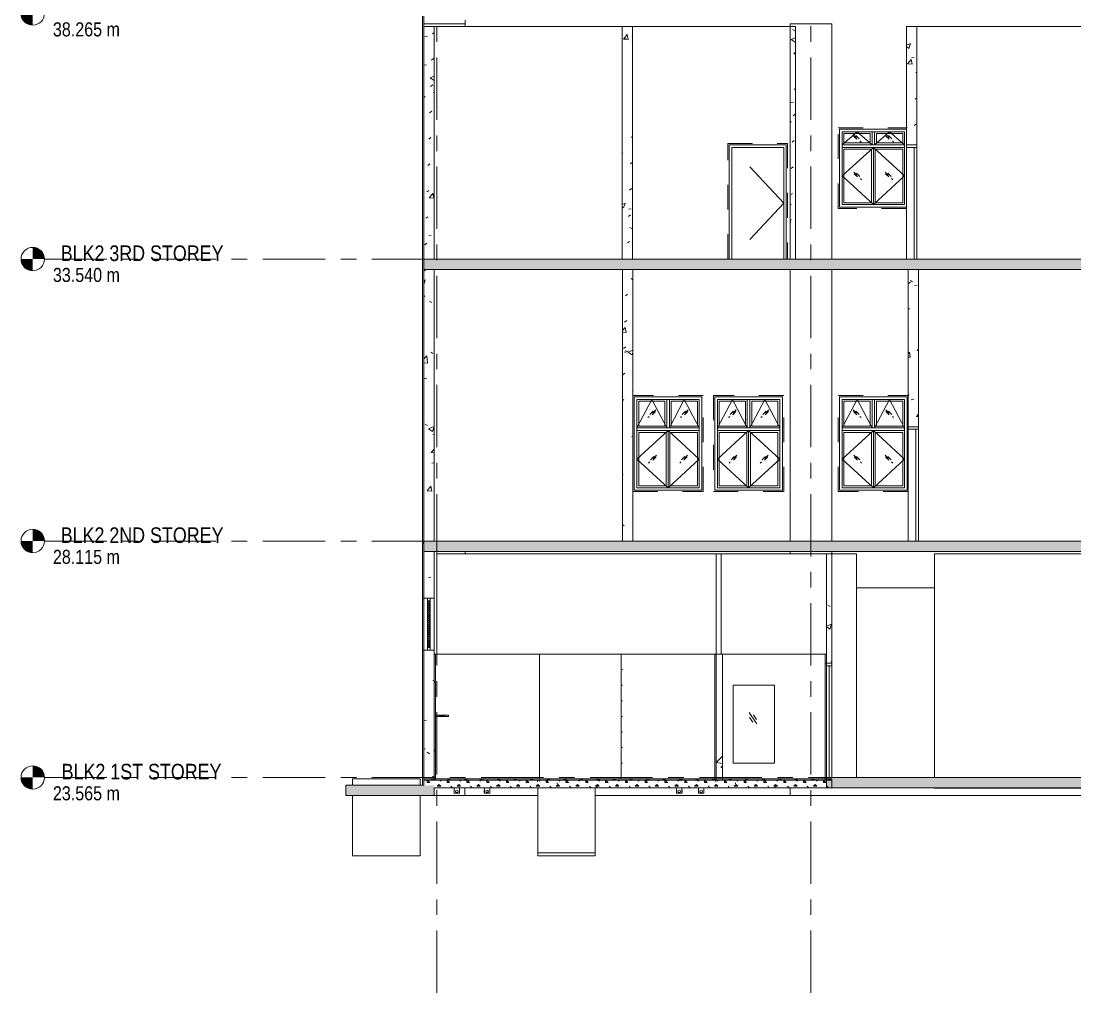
# Model space of a CAD drawing. Header units: millimetres. Extents: x -18215 to 134275, y 17919 to 48497.
# Drawn here: x 36799 to 57074, y 17919 to 36620 of the extents above; entities that cross this region are included whole.
import ezdxf

# ---------------------------------------------------------------- set-up
doc = ezdxf.new("R2010")
doc.units = ezdxf.units.MM
for name, pattern in [('Centre', [4762.5, 952.5, -714.375, 2381.25, -714.375]), ('Dash', [952.5, 476.25, -476.25]), ('Glass Symbol', [360, 90, -90, 90, -90]), ('IDA - Grid Line', [2100, 1200, -300, 300, -300])]:
    doc.linetypes.add(name, pattern=pattern)
for name, color, linetype, lineweight in [('0-1', 7, 'Continuous', 5), ('A-_FLORLEVL_E', 7, 'Continuous', 9), ('A-_GENM----_H', 7, 'Dash', 9)]:
    doc.layers.add(name, color=color, linetype=linetype, lineweight=lineweight)
for name, color, linetype, lineweight, true_color in [('A-_DOOR----_E-1', 6, 'Continuous', 9, 0xff00ff), ('A-_DOOR----_E-2', 6, 'Centre', 9, 0xff00ff), ('A-_DOOR----_E-3', 6, 'Continuous', 18, 0xff00ff), ('A-_DOOR----_H-1', 6, 'Dash', 18, 0xff00ff), ('A-_FLOR----_E-1', 6, 'Continuous', 9, 0xff00ff), ('A-_FLORLEVL_E-1', 9, 'IDA - Grid Line', 9, 0x808080), ('A-_FLORPATT_E-1', 6, 'Continuous', 9, 0xff00ff), ('A-_GENM----_M-1', 6, 'Continuous', 9, 0xff00ff), ('A-_WALL----_E-1', 6, 'Continuous', 9, 0xff00ff), ('A-_WALL----_H-1', 6, 'Continuous', 9, 0xff00ff), ('A-_WALL----_H-2', 5, 'Continuous', 9, 0x0000ff), ('A-_WALLPRTN_E-1', 6, 'Continuous', 9, 0xff00ff), ('A-_WIND----_E-1', 6, 'Continuous', 9, 0xff00ff), ('A-_WIND----_E-2', 6, 'Continuous', 18, 0xff00ff), ('A-_WIND----_E-3', 6, 'Dash', 9, 0xff00ff), ('A-_WIND----_E-4', 6, 'Centre', 9, 0xff00ff), ('A-_WIND----_E-5', 6, 'Glass Symbol', 9, 0xff00ff), ('M-_SANIFIXR_E-1', 6, 'Continuous', 9, 0xff00ff), ('M-_SANIFIXR_E-2', 1, 'Continuous', 9, 0xff0000), ('M-_SANIFIXR_E-4', 7, 'Continuous', 9, 0x804000), ('S-_ANOTGRID_E-1', 9, 'IDA - Grid Line', 9, 0x808080), ('S-_COLN----_E-1', 6, 'Continuous', 9, 0xff00ff), ('X_PART----_E-1', 6, 'Continuous', 9, 0xff00ff)]:
    doc.layers.add(name, color=color, linetype=linetype, lineweight=lineweight, true_color=true_color)
doc.styles.add('Arial Narrow', font='ARIALN.TTF', dxfattribs={"height": 300})
doc.styles.add('Arial Narrow_1', font='ARIALN.TTF', dxfattribs={"height": 270})
pattern_1 = [(0, (85762.1, 31875.04), (381, 381), [47.625, -333.375]), (90, (85762.1, 31875.04), (-381, 381), [47.625, -333.375]), (135, (85809.73, 31875.04), (-381.0004, 3e-14), [67.352, -471.463]), (0, (85809.73, 32089.35), (381, 381), [47.625, -333.375]), (45, (85833.54, 32065.54), (0, 381.0004), [33.676, -505.139]), (135, (85833.54, 32065.54), (-381.0004, 3e-14), [33.676, -505.139]), (0, (85952.6, 32184.6), (381, 381), [67.352, -313.648]), (45, (85952.6, 32184.6), (0, 381.0004), [47.625, -491.19]), (135, (86019.96, 32184.6), (-381.0004, 3e-14), [47.625, -491.19]), (90, (86024.04, 31970.3), (-381, 381), [47.625, -333.375]), (45, (86024.04, 31970.29), (0, 381.0004), [33.676, -505.139]), (135, (86047.86, 31994.1), (-381.0004, 3e-14), [33.676, -505.139]), (0, (85809.73, 31970.3), (381, 381), [23.812, -319.087]), (0, (86095.48, 32065.54), (381, 381), [23.812, -319.087]), (90, (85976.4, 32113.16), (-381, 381), [23.812, -319.087]), (135, (86024.04, 31898.85), (-381.0004, 3e-14), [33.676, -505.139]), (135, (85857.36, 32160.79), (-381.0004, 3e-14), [33.676, -505.139]), (45, (85940.7, 32000.05), (0, 381.0004), [33.676, -505.139]), (90, (85893.07, 31922.66), (-381, 381), [5.953, -375.047]), (90, (85910.93, 32083.4), (-381, 381), [5.953, -375.047]), (90, (86089.53, 32148.88), (-381, 381), [5.953, -375.047]), (90, (86095.48, 31946.47), (-381, 381), [5.953, -375.047])]
pattern_2 = [(50, (85762.1, 31875), (1093.104, -95.634), [114.3, -1257.3]), (355, (85762.1, 31875), (-211.457, 1146.34), [91.44, -1005.84]), (100.451, (85853.2, 31867.1), (881.656, 1050.7), [97.14, -1068.54]), (46.184, (85762.1, 32179.8), (1626.475, -252.257), [171.45, -1885.95]), (96.636, (85897.6, 32158.8), (1424.416, 1484.565), [145.71, -1602.81]), (351.184, (85762.1, 32179.8), (1424.43, 1484.55), [137.16, -1508.76]), (21, (85914.5, 32103.6), (909.686, -613.591), [114.3, -1257.3]), (326, (85914.5, 32103.6), (370.812, 1105.13), [91.44, -1005.84]), (71.451, (85990.3, 32052.5), (1280.503, 491.528), [97.14, -1068.54]), (37.5, (85762.1, 31875.04), (18.5313, 507.3303), [50.292, -943.356, 50.292, -1980.438]), (37.5, (85762.1, 31875.04), (18.5313, 507.3303), [-1043.94, -970.788, 50.292, -959.358]), (7.5, (85762.1, 31875.04), (400.918, 601.0836), [50.292, -531.876, 50.292, -920.496, -384.81]), (7.5, (85762.1, 31875.04), (400.918, 601.0836), [-1552.956, 50.292, -334.518]), (327.5, (85422.25, 31875.04), (813.545, -34.3737), [50.292, -330.708, 50.292, -2715.768]), (327.5, (85422.25, 31875.04), (813.545, -34.3737), [-431.292, -1138.428, 50.292, -1527.048]), (317.5, (85269.85, 31875.04), (888.775, 152.56), [50.292, -445.008, 50.292, -1859.28]), (317.5, (85269.85, 31875.04), (888.775, 152.56), [-545.592, -739.14, 50.292, -1069.848])]

# ---------------------------------------------------------------- blocks, each defined once
blk = doc.blocks.new('M_SAN_IC - IC-5-2D-774335-Section 114')
at = {"layer": 'M-_SANIFIXR_E-1'}
for p, q in [((-73280, 20617), (-73280, 21865)), ((-72180, 21865), (-72180, 20617)), ((-72180, 20617), (-73280, 20617))]:
    blk.add_line(p, q, dxfattribs=at)
at = {"layer": 'M-_SANIFIXR_E-4'}
for p, q in [((-72951, 22041), (-72952, 22041)), ((-72952, 22041), (-72927, 22041)), ((-72927, 22041), (-72526, 22041)), ((-72526, 22041), (-72501, 22041)), ((-72501, 22041), (-72502, 22041))]:
    blk.add_line(p, q, dxfattribs=at)
blk = doc.blocks.new('M_SAN_IC - IC-5-2C-774454-Section 114')
at = {"layer": 'M-_SANIFIXR_E-1'}
for p, q in [((-73280, 20557), (-73280, 20617)), ((-72180, 20557), (-73280, 20557)), ((-72180, 20617), (-72180, 20557))]:
    blk.add_line(p, q, dxfattribs=at)
blk = doc.blocks.new('M_SAN_IC - IC-5-2B-774656-Section 114')
at = {"layer": 'M-_SANIFIXR_E-1'}
for p, q in [((-76846, 22040), (-75546, 22040)), ((-76846, 21917), (-76846, 22040)), ((-75546, 21917), (-75546, 22040)), ((-76846, 20557), (-76846, 21715)), ((-75546, 20557), (-75546, 21715)), ((-75546, 20557), (-76846, 20557))]:
    blk.add_line(p, q, dxfattribs=at)
at = {"layer": 'M-_SANIFIXR_E-4'}
for p, q in [((-76494, 22041), (-76495, 22041)), ((-76495, 22041), (-76470, 22041)), ((-76470, 22041), (-75920, 22041)), ((-75920, 22041), (-75895, 22041)), ((-75895, 22041), (-75896, 22041))]:
    blk.add_line(p, q, dxfattribs=at)
blk = doc.blocks.new('8- Floor Trap _FT_ - 125 mmx125 mm Strainer - 50 mm Drain-734386-Section 114')
at = {"layer": 'M-_SANIFIXR_E-2'}
for p, q in [((-74883, 21823), (-74892, 21823)), ((-74892, 21798), (-74892, 21823)), ((-74892, 21773), (-74892, 21798)), ((-74892, 21773), (-74883, 21773)), ((-74890, 21865), (-74890, 21762)), ((-74838, 21762), (-74890, 21762)), ((-74787, 21762), (-74838, 21762)), ((-74785, 21823), (-74794, 21823)), ((-74794, 21773), (-74785, 21773)), ((-74787, 21762), (-74787, 21865)), ((-74785, 21823), (-74785, 21798)), ((-74785, 21798), (-74785, 21773))]:
    blk.add_line(p, q, dxfattribs=at)
for start, end in [(0, 180), (180, 0)]:
    blk.add_arc((-74838, 21798), 25, start, end, dxfattribs=at)
blk = doc.blocks.new('8- Floor Trap _FT_ - 125 mmx125 mm Strainer - 50 mm Drain-V44-Section 114')
at = {"layer": 'M-_SANIFIXR_E-1'}
for p, q in [((-70604, 21823), (-70614, 21823)), ((-70614, 21798), (-70614, 21823)), ((-70614, 21773), (-70614, 21798)), ((-70614, 21773), (-70604, 21773)), ((-70611, 21865), (-70611, 21762)), ((-70560, 21762), (-70611, 21762)), ((-70508, 21762), (-70560, 21762)), ((-70506, 21823), (-70515, 21823)), ((-70515, 21773), (-70506, 21773)), ((-70508, 21762), (-70508, 21865)), ((-70506, 21823), (-70506, 21798)), ((-70506, 21798), (-70506, 21773))]:
    blk.add_line(p, q, dxfattribs=at)
for start, end in [(0, 180), (180, 0)]:
    blk.add_arc((-70560, 21798), 25, start, end, dxfattribs=at)
blk = doc.blocks.new('1599_DB_P_S_BLK2 23 0814_rvt-2-Section 114')
at = {"layer": 'M-_SANIFIXR_E-2'}
for name, p in [('M_SAN_IC - IC-5-2B-774656-Section 114', (0, 0)), ('M_SAN_IC - IC-5-2D-774335-Section 114', (0, 0)), ('8- Floor Trap _FT_ - 125 mmx125 mm Strainer - 50 mm Drain-734386-Section 114', (0, 0)), ('8- Floor Trap _FT_ - 125 mmx125 mm Strainer - 50 mm Drain-734386-Section 114', (581, 0)), ('8- Floor Trap _FT_ - 125 mmx125 mm Strainer - 50 mm Drain-V44-Section 114', (0, 0)), ('8- Floor Trap _FT_ - 125 mmx125 mm Strainer - 50 mm Drain-734386-Section 114', (4701, 0)), ('M_SAN_IC - IC-5-2C-774454-Section 114', (0, 0))]:
    blk.add_blockref(name, p, dxfattribs=at)
blk = doc.blocks.new('IDA - Casement w Top Hung - 2 Panels - 1400L X 1500H - B2-AW02A-V24-Section 114')
at = {"layer": 'A-_WIND----_E-1'}
for p, q in [((-66850, 34490), (-67425, 34490)), ((-67425, 34240), (-67425, 34490)), ((-67425, 34490), (-67425, 33090)), ((-66225, 34490), (-67425, 34490)), ((-66850, 34240), (-66850, 34490)), ((-66800, 34490), (-66850, 34490)), ((-66850, 34490), (-66850, 34240)), ((-66225, 34490), (-66800, 34490)), ((-66800, 34240), (-66800, 34490)), ((-66800, 34240), (-66800, 34490)), ((-66225, 34240), (-66225, 34490)), ((-66225, 34490), (-66225, 33090)), ((-67390, 34275), (-67390, 34455)), ((-67390, 34455), (-66885, 34455)), ((-66885, 34275), (-67390, 34275)), ((-66885, 34455), (-66885, 34275)), ((-66765, 34275), (-66765, 34455)), ((-66765, 34455), (-66260, 34455)), ((-66260, 34275), (-66765, 34275)), ((-66260, 34455), (-66260, 34275)), ((-66850, 34240), (-67425, 34240)), ((-67425, 34190), (-67425, 34240)), ((-67425, 34240), (-66225, 34240)), ((-66825, 34190), (-67425, 34190)), ((-67425, 33090), (-67425, 34190)), ((-66225, 34190), (-67425, 34190)), ((-67390, 33125), (-67390, 34155)), ((-67390, 34155), (-66860, 34155)), ((-66860, 34155), (-66860, 33125)), ((-66850, 34240), (-66800, 34240)), ((-66225, 34190), (-66825, 34190)), ((-66825, 33090), (-66825, 34190)), ((-66825, 33090), (-66825, 34190)), ((-66225, 34240), (-66800, 34240)), ((-66790, 33125), (-66790, 34155)), ((-66790, 34155), (-66260, 34155)), ((-66260, 34155), (-66260, 33125)), ((-66225, 34240), (-66225, 34190)), ((-66225, 33090), (-66225, 34190)), ((-66825, 33090), (-67425, 33090)), ((-66225, 33090), (-67425, 33090)), ((-66860, 33125), (-67390, 33125)), ((-66225, 33090), (-66825, 33090)), ((-66260, 33125), (-66790, 33125))]:
    blk.add_line(p, q, dxfattribs=at)
at = {"layer": 'A-_WIND----_E-3'}
for p, q in [((-67500, 33015), (-67500, 34565)), ((-67500, 34565), (-66190, 34565)), ((-66190, 33015), (-67500, 33015))]:
    blk.add_line(p, q, dxfattribs=at)
at = {"layer": 'A-_WIND----_E-4'}
for p, q in [((-67425, 34240), (-67137, 34490)), ((-66850, 34240), (-67137, 34490)), ((-66800, 34240), (-66512, 34490)), ((-66225, 34240), (-66512, 34490)), ((-66825, 34190), (-67425, 33640)), ((-66825, 34190), (-66225, 33640)), ((-67425, 33640), (-66825, 33090)), ((-66225, 33640), (-66825, 33090))]:
    blk.add_line(p, q, dxfattribs=at)
at = {"layer": 'A-_WIND----_E-5'}
for p, q in [((-67212, 34440), (-67062, 34290)), ((-67207, 34408), (-67113, 34314)), ((-67161, 34416), (-67068, 34322)), ((-66587, 34440), (-66437, 34290)), ((-66582, 34408), (-66488, 34314)), ((-66536, 34416), (-66443, 34322)), ((-67200, 33715), (-67050, 33565)), ((-67194, 33683), (-67100, 33589)), ((-67149, 33691), (-67055, 33597)), ((-66600, 33715), (-66450, 33565)), ((-66594, 33683), (-66500, 33589)), ((-66549, 33691), (-66455, 33597))]:
    blk.add_line(p, q, dxfattribs=at)
blk = doc.blocks.new('IDA - Casement w Top Hung - 2 Panels - 1400L X 1800H - B2-AW01-3560558-Section 114')
at = {"layer": 'A-_WIND----_E-1'}
for p, q in [((-4450, 29340), (-5025, 29340)), ((-5025, 29340), (-5025, 28790)), ((-3825, 29340), (-5025, 29340)), ((-5025, 27640), (-5025, 29340)), ((-4990, 28825), (-4990, 29305)), ((-4990, 29305), (-4485, 29305)), ((-4485, 29305), (-4485, 28825)), ((-4450, 29340), (-4450, 28790)), ((-4450, 29340), (-4450, 28790)), ((-4400, 29340), (-4450, 29340)), ((-3825, 29340), (-4400, 29340)), ((-4400, 29340), (-4400, 28790)), ((-4400, 28790), (-4400, 29340)), ((-4365, 28825), (-4365, 29305)), ((-4365, 29305), (-3860, 29305)), ((-3860, 29305), (-3860, 28825)), ((-3825, 29340), (-3825, 28790)), ((-3825, 27640), (-3825, 29340)), ((-4485, 28825), (-4990, 28825)), ((-3860, 28825), (-4365, 28825)), ((-4450, 28790), (-5025, 28790)), ((-5025, 28740), (-5025, 28790)), ((-5025, 28790), (-3825, 28790)), ((-4425, 28740), (-5025, 28740)), ((-5025, 28740), (-5025, 27640)), ((-3825, 28740), (-5025, 28740)), ((-4990, 27675), (-4990, 28705)), ((-4990, 28705), (-4460, 28705)), ((-4460, 28705), (-4460, 27675)), ((-4450, 28790), (-4400, 28790)), ((-4425, 28740), (-4425, 27640)), ((-3825, 28740), (-4425, 28740)), ((-4425, 28740), (-4425, 27640)), ((-3825, 28790), (-4400, 28790)), ((-4390, 27675), (-4390, 28705)), ((-4390, 28705), (-3860, 28705)), ((-3860, 28705), (-3860, 27675)), ((-3825, 28790), (-3825, 28740)), ((-3825, 28740), (-3825, 27640)), ((-4425, 27640), (-5025, 27640)), ((-3825, 27640), (-5025, 27640)), ((-4460, 27675), (-4990, 27675)), ((-3825, 27640), (-4425, 27640)), ((-3860, 27675), (-4390, 27675))]:
    blk.add_line(p, q, dxfattribs=at)
at = {"layer": 'A-_WIND----_E-3'}
for p, q in [((-5100, 29415), (-5100, 27565)), ((-3750, 29415), (-5100, 29415)), ((-3750, 27565), (-3750, 29415)), ((-5100, 27565), (-3750, 27565))]:
    blk.add_line(p, q, dxfattribs=at)
at = {"layer": 'A-_WIND----_E-4'}
for p, q in [((-5025, 28790), (-4737, 29340)), ((-4450, 28790), (-4737, 29340)), ((-4400, 28790), (-4112, 29340)), ((-3825, 28790), (-4112, 29340)), ((-4425, 28740), (-5025, 28190)), ((-4425, 28740), (-3825, 28190)), ((-5025, 28190), (-4425, 27640)), ((-3825, 28190), (-4425, 27640))]:
    blk.add_line(p, q, dxfattribs=at)
at = {"layer": 'A-_WIND----_E-5'}
for p, q in [((-4662, 29140), (-4812, 28990)), ((-4713, 29116), (-4807, 29022)), ((-4668, 29108), (-4761, 29014)), ((-4037, 29140), (-4187, 28990)), ((-4088, 29116), (-4182, 29022)), ((-4043, 29108), (-4136, 29014)), ((-4650, 28265), (-4800, 28115)), ((-4700, 28241), (-4794, 28147)), ((-4655, 28233), (-4749, 28139)), ((-4050, 28265), (-4200, 28115)), ((-4100, 28241), (-4194, 28147)), ((-4055, 28233), (-4149, 28139))]:
    blk.add_line(p, q, dxfattribs=at)
blk = doc.blocks.new('IDA - Casement w Top Hung - 2 Panels - 1400L X 1800H - B2-AW01A-V29-Section 114')
at = {"layer": 'A-_WIND----_E-1'}
for p, q in [((-66850, 29340), (-67425, 29340)), ((-67425, 28790), (-67425, 29340)), ((-67425, 29340), (-67425, 27640)), ((-66225, 29340), (-67425, 29340)), ((-67390, 28825), (-67390, 29305)), ((-67390, 29305), (-66885, 29305)), ((-66885, 29305), (-66885, 28825)), ((-66850, 28790), (-66850, 29340)), ((-66800, 29340), (-66850, 29340)), ((-66850, 29340), (-66850, 28790)), ((-66225, 29340), (-66800, 29340)), ((-66800, 28790), (-66800, 29340)), ((-66800, 28790), (-66800, 29340)), ((-66765, 28825), (-66765, 29305)), ((-66765, 29305), (-66260, 29305)), ((-66260, 29305), (-66260, 28825)), ((-66225, 28790), (-66225, 29340)), ((-66225, 29340), (-66225, 27640)), ((-66885, 28825), (-67390, 28825)), ((-66260, 28825), (-66765, 28825)), ((-66850, 28790), (-67425, 28790)), ((-67425, 28740), (-67425, 28790)), ((-67425, 28790), (-66225, 28790)), ((-66825, 28740), (-67425, 28740)), ((-67425, 27640), (-67425, 28740)), ((-66225, 28740), (-67425, 28740)), ((-67390, 27675), (-67390, 28705)), ((-67390, 28705), (-66860, 28705)), ((-66860, 28705), (-66860, 27675)), ((-66850, 28790), (-66800, 28790)), ((-66225, 28740), (-66825, 28740)), ((-66825, 27640), (-66825, 28740)), ((-66825, 27640), (-66825, 28740)), ((-66225, 28790), (-66800, 28790)), ((-66790, 27675), (-66790, 28705)), ((-66790, 28705), (-66260, 28705)), ((-66260, 28705), (-66260, 27675)), ((-66225, 28790), (-66225, 28740)), ((-66225, 27640), (-66225, 28740)), ((-66825, 27640), (-67425, 27640)), ((-66225, 27640), (-67425, 27640)), ((-66860, 27675), (-67390, 27675)), ((-66225, 27640), (-66825, 27640)), ((-66260, 27675), (-66790, 27675))]:
    blk.add_line(p, q, dxfattribs=at)
at = {"layer": 'A-_WIND----_E-3'}
for p, q in [((-67500, 27565), (-67500, 29415)), ((-67500, 29415), (-66158, 29415)), ((-66158, 27565), (-67500, 27565))]:
    blk.add_line(p, q, dxfattribs=at)
at = {"layer": 'A-_WIND----_E-4'}
for p, q in [((-67425, 28790), (-67137, 29340)), ((-66850, 28790), (-67137, 29340)), ((-66800, 28790), (-66512, 29340)), ((-66225, 28790), (-66512, 29340)), ((-66825, 28740), (-67425, 28190)), ((-66825, 28740), (-66225, 28190)), ((-67425, 28190), (-66825, 27640)), ((-66225, 28190), (-66825, 27640))]:
    blk.add_line(p, q, dxfattribs=at)
at = {"layer": 'A-_WIND----_E-5'}
for p, q in [((-67212, 29140), (-67062, 28990)), ((-67207, 29108), (-67113, 29014)), ((-67161, 29116), (-67068, 29022)), ((-66587, 29140), (-66437, 28990)), ((-66582, 29108), (-66488, 29014)), ((-66536, 29116), (-66443, 29022)), ((-67200, 28265), (-67050, 28115)), ((-67194, 28233), (-67100, 28139)), ((-67149, 28241), (-67055, 28147)), ((-66600, 28265), (-66450, 28115)), ((-66594, 28233), (-66500, 28139)), ((-66549, 28241), (-66455, 28147))]:
    blk.add_line(p, q, dxfattribs=at)
blk = doc.blocks.new('IDA - F - Single - Swing - 1100L X 2200H - B2-TD01-V31-Section 114')
at = {"layer": 'A-_DOOR----_E-1'}
blk.add_line((-66157.991811, 28765), (-66157.991811, 26615), dxfattribs=at)
at = {"layer": 'A-_DOOR----_E-3'}
for p, q in [((-65957.991811, 28815), (-66157.991811, 28815)), ((-66157.991811, 28815), (-66157.991811, 28765)), ((-65957.991811, 28765), (-65957.991811, 28815)), ((-66157.991811, 28765), (-65957.991811, 28765)), ((-66007.991811, 28765), (-66007.991811, 26615)), ((-65957.991811, 28765), (-66007.991811, 28765)), ((-65957.991811, 26615), (-65957.991811, 28765)), ((-66007.991811, 26615), (-65957.991811, 26615))]:
    blk.add_line(p, q, dxfattribs=at)
blk = doc.blocks.new('IDA - F - Single - Swing - 1100L X 2200H - B2-TD01-V34-Section 114')
at = {"layer": 'A-_DOOR----_E-1'}
blk.add_line((-67625, 22065), (-67625, 24215), dxfattribs=at)
at = {"layer": 'A-_DOOR----_E-3'}
for p, q in [((-67725, 24265), (-67725, 24215)), ((-67625, 24265), (-67725, 24265)), ((-67675, 24215), (-67725, 24215)), ((-67725, 24215), (-67725, 22065)), ((-67725, 24215), (-67625, 24215)), ((-67675, 22065), (-67675, 24215)), ((-67625, 24215), (-67625, 24265)), ((-67725, 22065), (-67675, 22065))]:
    blk.add_line(p, q, dxfattribs=at)
blk = doc.blocks.new('IDA - Louver - Array Panels - 3 Panels - 1800L X 1000H - AW-4317399-Section 114')
at = {"layer": 'A-_WIND----_E-1'}
for p, q in [((-75400, 24565), (-75400, 25465)), ((-75365, 25465), (-75390, 25440)), ((-75390, 25440), (-75384, 25435)), ((-75365, 25425), (-75390, 25401)), ((-75390, 25401), (-75384, 25395)), ((-75365, 25386), (-75390, 25361)), ((-75390, 25361), (-75384, 25356)), ((-75365, 25346), (-75390, 25322)), ((-75384, 25435), (-75359, 25459)), ((-75384, 25395), (-75359, 25420)), ((-75384, 25356), (-75359, 25380)), ((-75359, 25459), (-75365, 25465)), ((-75359, 25420), (-75365, 25425)), ((-75359, 25380), (-75365, 25386)), ((-75359, 25341), (-75365, 25346)), ((-75350, 24565), (-75350, 25465)), ((-75390, 25322), (-75384, 25316)), ((-75365, 25307), (-75390, 25282)), ((-75390, 25282), (-75384, 25276)), ((-75365, 25267), (-75390, 25243)), ((-75390, 25243), (-75384, 25237)), ((-75365, 25228), (-75390, 25203)), ((-75390, 25203), (-75384, 25197)), ((-75365, 25188), (-75390, 25164)), ((-75390, 25164), (-75384, 25158)), ((-75365, 25149), (-75390, 25124)), ((-75384, 25316), (-75359, 25341)), ((-75384, 25276), (-75359, 25301)), ((-75384, 25237), (-75359, 25262)), ((-75384, 25197), (-75359, 25222)), ((-75384, 25158), (-75359, 25183)), ((-75384, 25118), (-75359, 25143)), ((-75359, 25301), (-75365, 25307)), ((-75359, 25262), (-75365, 25267)), ((-75359, 25222), (-75365, 25228)), ((-75359, 25183), (-75365, 25188)), ((-75359, 25143), (-75365, 25149)), ((-75390, 25124), (-75384, 25118)), ((-75365, 25109), (-75390, 25085)), ((-75390, 25085), (-75384, 25079)), ((-75365, 25070), (-75390, 25045)), ((-75390, 25045), (-75384, 25039)), ((-75365, 25030), (-75390, 25005)), ((-75390, 25005), (-75384, 25000)), ((-75365, 24991), (-75390, 24966)), ((-75390, 24966), (-75384, 24960)), ((-75365, 24951), (-75390, 24926)), ((-75384, 25079), (-75359, 25104)), ((-75384, 25039), (-75359, 25064)), ((-75384, 25000), (-75359, 25025)), ((-75384, 24960), (-75359, 24985)), ((-75384, 24921), (-75359, 24945)), ((-75359, 25104), (-75365, 25109)), ((-75359, 25064), (-75365, 25070)), ((-75359, 25025), (-75365, 25030)), ((-75359, 24985), (-75365, 24991)), ((-75359, 24945), (-75365, 24951)), ((-75390, 24926), (-75384, 24921)), ((-75365, 24912), (-75390, 24887)), ((-75390, 24887), (-75384, 24881)), ((-75365, 24872), (-75390, 24847)), ((-75390, 24847), (-75384, 24842)), ((-75365, 24833), (-75390, 24808)), ((-75390, 24808), (-75384, 24802)), ((-75365, 24793), (-75390, 24768)), ((-75390, 24768), (-75384, 24763)), ((-75365, 24754), (-75390, 24729)), ((-75384, 24881), (-75359, 24906)), ((-75384, 24842), (-75359, 24866)), ((-75384, 24802), (-75359, 24827)), ((-75384, 24763), (-75359, 24787)), ((-75384, 24723), (-75359, 24748)), ((-75359, 24906), (-75365, 24912)), ((-75359, 24866), (-75365, 24872)), ((-75359, 24827), (-75365, 24833)), ((-75359, 24787), (-75365, 24793)), ((-75359, 24748), (-75365, 24754)), ((-75390, 24729), (-75384, 24723)), ((-75365, 24714), (-75390, 24689)), ((-75390, 24689), (-75384, 24684)), ((-75365, 24674), (-75390, 24650)), ((-75390, 24650), (-75384, 24644)), ((-75365, 24635), (-75390, 24610)), ((-75390, 24610), (-75384, 24605)), ((-75365, 24595), (-75390, 24571)), ((-75390, 24571), (-75384, 24565)), ((-75384, 24684), (-75359, 24708)), ((-75384, 24644), (-75359, 24669)), ((-75384, 24605), (-75359, 24629)), ((-75384, 24565), (-75359, 24590)), ((-75359, 24708), (-75365, 24714)), ((-75359, 24669), (-75365, 24674)), ((-75359, 24629), (-75365, 24635)), ((-75359, 24590), (-75365, 24595))]:
    blk.add_line(p, q, dxfattribs=at)
at = {"layer": 'A-_WIND----_E-2'}
for p, q in [((-75350, 25515), (-75400, 25515)), ((-75400, 25515), (-75400, 25465)), ((-75400, 25465), (-75350, 25465)), ((-75350, 25465), (-75350, 25515)), ((-75350, 24565), (-75400, 24565)), ((-75400, 24565), (-75400, 24515)), ((-75350, 24515), (-75350, 24565)), ((-75400, 24515), (-75350, 24515))]:
    blk.add_line(p, q, dxfattribs=at)
blk = doc.blocks.new('IDA - F - Single - Swing - 1100L X 2200H - B2-TD01-V40-Section 114')
at = {"layer": 'A-_DOOR----_E-1'}
for p, q in [((-68500, 34240), (-69600, 34240)), ((-69600, 34240), (-69600, 32040)), ((-69550, 34190), (-69550, 32040)), ((-68550, 34190), (-69550, 34190)), ((-69550, 32040), (-69550, 34190)), ((-69550, 34190), (-68550, 34190)), ((-68550, 32040), (-68550, 34190)), ((-68550, 34190), (-68550, 32040)), ((-68500, 32040), (-68500, 34240))]:
    blk.add_line(p, q, dxfattribs=at)
at = {"layer": 'A-_DOOR----_E-2'}
for q in [(-69550, 34190), (-69550, 32040)]:
    blk.add_line((-68550, 33115), q, dxfattribs=at)
at = {"layer": 'A-_DOOR----_H-1'}
for p, q in [((-69625, 32040), (-69625, 34265)), ((-69625, 34265), (-68475, 34265)), ((-68475, 34265), (-68475, 32040))]:
    blk.add_line(p, q, dxfattribs=at)
blk = doc.blocks.new('Ledges - 250x1575x1200-5868769-Section 114')
at = {"layer": 'A-_GENM----_H'}
for p, q in [((-75000, 23265), (-75250, 23240)), ((-75250, 23265), (-75000, 23240)), ((-75250, 23240), (-75250, 23265)), ((-75250, 23265), (-75000, 23265)), ((-75000, 23240), (-75250, 23240)), ((-75000, 23265), (-75000, 23240))]:
    blk.add_line(p, q, dxfattribs=at)
at = {"layer": 'A-_GENM----_M-1'}
for p, q in [((-75000, 23265), (-75250, 23265)), ((-75250, 23265), (-75250, 23240)), ((-75250, 23240), (-75000, 23240)), ((-75000, 23240), (-75000, 23265))]:
    blk.add_line(p, q, dxfattribs=at)
blk = doc.blocks.new('dressing mirror - dressing mirror-5867088-Section 114')
at = {"layer": 'A-_GENM----_M-1'}
for p, q in [((-69525, 23840), (-68725, 23840)), ((-69525, 22340), (-69525, 23840)), ((-68725, 22340), (-68725, 23840)), ((-69216, 23313), (-69067, 23100)), ((-69143, 23131), (-69207, 23221)), ((-69070, 23183), (-69133, 23273)), ((-68725, 22340), (-69525, 22340))]:
    blk.add_line(p, q, dxfattribs=at)
blk = doc.blocks.new('Level - 1_5 mm Dia-258162-Section 114')
at = {"layer": 'A-_FLORLEVL_E'}
h = blk.add_hatch(color=256, dxfattribs=at)
edge = h.paths.add_edge_path()
edge.add_line((-82997, 22065), (-82772, 22065))
edge.add_arc((-82997, 22065), 225, 0, 90)
edge.add_line((-82997, 22290), (-82997, 22065))
h = blk.add_hatch(color=256, dxfattribs=at)
edge = h.paths.add_edge_path()
edge.add_line((-82997, 21840), (-82997, 22065))
edge.add_line((-82997, 22065), (-83222, 22065))
edge.add_arc((-82997, 22065), 225, 180, 270)
blk.add_circle((-82997, 22065), 225, dxfattribs=at)

msp = doc.modelspace()

# ---------------------------------------------------------------- hatches: boundary and pattern name
at = {"layer": 'A-_FLORPATT_E-1'}
h = msp.add_hatch(dxfattribs=at)
h.set_pattern_fill('FP_10', color=256, style=0, pattern_type=2)
h.set_pattern_definition(pattern_1)
h.paths.add_polyline_path([(44546, 31840), (124046, 31840), (124046, 32040), (44546, 32040), (44546, 31876)])
h = msp.add_hatch(dxfattribs=at)
h.set_pattern_fill('FP_10', color=256, style=0, pattern_type=2)
h.set_pattern_definition(pattern_1)
h.paths.add_polyline_path([(123457, 26415), (124246, 26415), (124246, 26615), (87596, 26615), (87596, 26415), (122759, 26415)])
h.paths.add_polyline_path([(44546, 26415), (81196, 26415), (81196, 26615), (44546, 26615)])
h = msp.add_hatch(dxfattribs=at)
h.set_pattern_fill('FP_10', color=256, style=0, pattern_type=2)
h.set_pattern_definition(pattern_1)
h.paths.add_polyline_path([(124853, 21715), (125746, 21715), (125746, 21915), (124246, 21915), (124246, 21715)])
h.paths.add_polyline_path([(43880, 21715), (44746, 21715), (44746, 21915), (43046, 21915), (43046, 21715)])
h = msp.add_hatch(dxfattribs=at)
h.set_pattern_fill('FP_17', color=256, style=0, pattern_type=2)
h.set_pattern_definition([(45, (85762.1, 31875.04), (-159.099, 159.099), []), (135, (85762.1, 31875.04), (-159.099, -159.099), [])])
h.paths.add_polyline_path([(52396, 22015), (52396, 22040), (44546, 22040), (44546, 22015), (52257, 22015)])
h = msp.add_hatch(dxfattribs=at)
h.set_pattern_fill('FP_10', color=256, style=0, pattern_type=2)
h.set_pattern_definition(pattern_1)
h.paths.add_polyline_path([(52396, 21865), (52396, 22015), (44546, 22015), (44546, 21915), (44746, 21915), (44746, 21865), (52257, 21865)])
h = msp.add_hatch(dxfattribs=at)
h.set_pattern_fill('FP_10', color=256, style=0, pattern_type=2)
h.set_pattern_definition(pattern_1)
h.paths.add_polyline_path([(52296, 21865), (73346, 21865), (73346, 22065), (52296, 22065)])
h.paths.add_polyline_path([(95446, 21865), (102696, 21865), (102696, 22065), (95446, 22065)])
h.paths.add_polyline_path([(115696, 21865), (115696, 22065), (113696, 22065), (113696, 21865)])
at = {"layer": 'A-_WALL----_H-1'}
h = msp.add_hatch(dxfattribs=at)
h.set_pattern_fill('FP_11', color=256, style=0, pattern_type=2)
h.set_pattern_definition(pattern_2)
h.paths.add_polyline_path([(44746, 32040), (44746, 36515), (44546, 36515), (44546, 32040)])
h = msp.add_hatch(dxfattribs=at)
h.set_pattern_fill('FP_11', color=256, style=0, pattern_type=2)
h.set_pattern_definition(pattern_2)
h.paths.add_polyline_path([(48361, 32040), (48561, 32040), (48561, 36515), (48361, 36515), (48361, 33299)])
h = msp.add_hatch(dxfattribs=at)
h.set_pattern_fill('FP_11', color=256, style=0, pattern_type=2)
h.set_pattern_definition(pattern_2)
h.paths.add_polyline_path([(51696, 32040), (51696, 36515), (51596, 36515), (51596, 32040)])
h = msp.add_hatch(dxfattribs=at)
h.set_pattern_fill('FP_11', color=256, style=0, pattern_type=2)
h.set_pattern_definition(pattern_2)
h.paths.add_polyline_path([(53831, 34240), (54031, 34240), (54031, 36515), (53831, 36515), (53831, 34721)])
h = msp.add_hatch(dxfattribs=at)
h.set_pattern_fill('FP_11', color=256, style=0, pattern_type=2)
h.set_pattern_definition(pattern_2)
h.paths.add_polyline_path([(44546, 26615), (44746, 26615), (44746, 31840), (44546, 31840)])
h = msp.add_hatch(dxfattribs=at)
h.set_pattern_fill('FP_11', color=256, style=0, pattern_type=2)
h.set_pattern_definition(pattern_2)
h.paths.add_polyline_path([(48371, 26615), (48571, 26615), (48571, 31840), (48371, 31840), (48371, 27608)])
h = msp.add_hatch(dxfattribs=at)
h.set_pattern_fill('FP_11', color=256, style=0, pattern_type=2)
h.set_pattern_definition(pattern_2)
h.paths.add_polyline_path([(53863, 28815), (54063, 28815), (54063, 31840), (53863, 31840), (53863, 29030)])
h = msp.add_hatch(dxfattribs=at)
h.set_pattern_fill('FP_11', color=256, style=0, pattern_type=2)
h.set_pattern_definition(pattern_2)
h.paths.add_polyline_path([(44578, 22065), (44746, 22065), (44746, 24515), (44546, 24515), (44546, 22065)])
h.paths.add_polyline_path([(44746, 25515), (44746, 26415), (44546, 26415), (44546, 25515)])
h = msp.add_hatch(dxfattribs=at)
h.set_pattern_fill('FP_11', color=256, style=0, pattern_type=2)
h.set_pattern_definition(pattern_2)
h.paths.add_polyline_path([(52296, 24265), (52396, 24265), (52396, 26011), (52296, 26011)])
at = {"layer": 'A-_WALL----_H-2'}
h = msp.add_hatch(dxfattribs=at)
h.set_pattern_fill('FP_13', color=256, style=0, pattern_type=2)
h.set_pattern_definition([(0, (50146.24, 20840), (0, 300), []), (90, (50146.24, 20840), (-600, 4e-14), [])])
h.paths.add_polyline_path([(48371, 22040), (48371, 24440), (48346, 24440), (48346, 22040)])
at = {"layer": 'A-_WALLPRTN_E-1'}
h = msp.add_hatch(dxfattribs=at)
h.set_pattern_fill('FP_11', color=256, style=0, pattern_type=2)
h.set_pattern_definition(pattern_2)
h.paths.add_polyline_path([(44771, 22015), (44771, 24440), (44746, 24440), (44746, 22015)])
h = msp.add_hatch(dxfattribs=at)
h.set_pattern_fill('FP_11', color=256, style=0, pattern_type=2)
h.set_pattern_definition(pattern_2)
h.paths.add_polyline_path([(50296, 22015), (50296, 24440), (50171, 24440), (50171, 22015)])
h = msp.add_hatch(dxfattribs=at)
h.set_pattern_fill('FP_11', color=256, style=0, pattern_type=2)
h.set_pattern_definition(pattern_2)
h.paths.add_polyline_path([(52296, 22015), (52296, 22065), (52271, 22065), (52271, 22015)])
h.paths.add_polyline_path([(52271, 24265), (52296, 24265), (52296, 24440), (52271, 24440)])

# ---------------------------------------------------------------- linework, layer by layer
at = {"layer": 'A-_FLOR----_E-1'}
for p, q in [((44546, 32040), (44546, 31840)), ((124046, 32040), (44746, 32040)), ((44546, 31840), (124046, 31840)), ((44546, 26615), (44546, 26415)), ((81196, 26615), (44746, 26615)), ((44746, 26415), (81196, 26415)), ((44546, 21915), (43046, 21915)), ((43046, 21915), (43046, 21715)), ((52396, 22040), (44546, 22040)), ((44546, 22040), (44546, 21915)), ((52396, 22015), (44546, 22015)), ((73346, 22065), (52296, 22065)), ((52296, 22015), (52296, 21865)), ((52396, 21865), (52396, 22040)), ((43046, 21715), (46741, 21715)), ((44746, 21715), (44746, 21865)), ((44746, 21865), (73346, 21865)), ((45336, 21865), (45336, 21715)), ((73521, 21715), (47841, 21715)), ((51596, 21865), (51596, 21715)), ((54371, 21865), (54371, 21860)), ((70806, 21860), (54371, 21860))]:
    msp.add_line(p, q, dxfattribs=at)
at = {"layer": 'A-_FLORLEVL_E-1'}
for p, q in [((37249, 32040), (134275, 32040)), ((37249, 26615), (134275, 26615)), ((37249, 22065), (134275, 22065))]:
    msp.add_line(p, q, dxfattribs=at)
at = {"layer": 'A-_WALL----_E-1'}
for p, q in [((45346, 36640), (45346, 36565)), ((52546, 33040), (52546, 34540)), ((52546, 34540), (53831, 34540)), ((53831, 33040), (52546, 33040)), ((48596, 27590), (48596, 29390)), ((48596, 29390), (49896, 29390)), ((49896, 29390), (49896, 27590)), ((50146, 27590), (50146, 29390)), ((50146, 29390), (51446, 29390)), ((51446, 29390), (51446, 27590)), ((52546, 27590), (52546, 29390)), ((52546, 29390), (53846, 29390)), ((53846, 29390), (53846, 27590)), ((49896, 27590), (48596, 27590)), ((51446, 27590), (50146, 27590)), ((53846, 27590), (52546, 27590)), ((52871, 25715), (54371, 25715))]:
    msp.add_line(p, q, dxfattribs=at)
at = {"layer": 'A-_WALLPRTN_E-1'}
for p, q in [((51696, 36515), (44546, 36515)), ((44546, 36515), (44546, 32040)), ((44746, 32040), (44746, 36515)), ((48361, 36515), (48361, 32040)), ((48561, 32040), (48561, 36515)), ((51596, 36515), (51596, 32040)), ((51696, 32040), (51696, 36515)), ((61296, 36515), (53831, 36515)), ((53831, 36515), (53831, 34240)), ((54031, 34240), (54031, 36515)), ((50421, 32040), (50421, 34240)), ((50421, 34240), (51521, 34240)), ((51521, 34240), (51521, 32040)), ((53831, 34240), (54031, 34240)), ((44546, 32040), (44746, 32040)), ((44546, 31840), (44546, 26615)), ((44746, 26615), (44746, 31840)), ((48371, 31840), (48371, 26615)), ((48571, 26615), (48571, 31840)), ((53863, 31840), (53863, 28815)), ((54063, 28815), (54063, 31840)), ((53863, 28815), (54063, 28815)), ((44546, 26615), (44746, 26615)), ((44546, 26415), (44546, 22065)), ((44746, 26415), (44546, 26415)), ((44746, 26415), (44746, 22015)), ((52871, 26365), (44796, 26365)), ((44796, 26365), (44796, 24440)), ((50171, 26365), (50171, 22015)), ((50271, 26365), (50271, 24440)), ((52296, 24265), (52296, 26365)), ((52396, 24265), (52396, 26365)), ((52871, 26365), (52871, 22065)), ((70606, 26365), (54371, 26365)), ((54371, 26365), (54371, 22065)), ((44546, 25515), (44746, 25515)), ((44746, 24515), (44546, 24515)), ((52296, 24440), (44746, 24440)), ((44771, 22015), (44771, 24440)), ((46771, 22040), (46771, 24440)), ((48346, 22040), (48346, 24440)), ((50146, 24440), (50146, 22015)), ((50296, 22015), (50296, 24440)), ((52271, 22015), (52271, 24440)), ((52271, 24265), (52396, 24265)), ((44546, 22065), (44746, 22065)), ((52296, 22065), (52271, 22065)), ((52296, 22015), (52296, 22065))]:
    msp.add_line(p, q, dxfattribs=at)
at = {"layer": 'S-_ANOTGRID_E-1'}
for p, q in [((44796, 17919), (44796, 47094)), ((51996, 17919), (51996, 47094))]:
    msp.add_line(p, q, dxfattribs=at)
at = {"layer": 'S-_COLN----_E-1'}
for p, q in [((45346, 36565), (44546, 36565)), ((45346, 36515), (45346, 36565)), ((51596, 36565), (51596, 36515)), ((52396, 36565), (51596, 36565)), ((52396, 32040), (52396, 36565)), ((51596, 31840), (51596, 26615)), ((52396, 26615), (52396, 31840)), ((45346, 26365), (45346, 26415)), ((51596, 26415), (51596, 26365)), ((52396, 26365), (52396, 26415))]:
    msp.add_line(p, q, dxfattribs=at)
at = {"layer": 'X_PART----_E-1'}
for p, q in [((44521, 36715), (44521, 26585)), ((44546, 26585), (44546, 36715)), ((44521, 26585), (44546, 26585)), ((44546, 26565), (44521, 26565)), ((44521, 26565), (44521, 25515)), ((44546, 25515), (44546, 26565)), ((44521, 25515), (44546, 25515)), ((44521, 25515), (44521, 24515)), ((44546, 25515), (44546, 24515)), ((44546, 24515), (44521, 24515)), ((44521, 24515), (44521, 21915)), ((44546, 21915), (44546, 24515)), ((44521, 21915), (44546, 21915))]:
    msp.add_line(p, q, dxfattribs=at)

# ---------------------------------------------------------------- block references
at = {"layer": '0-1'}
msp.add_blockref('1599_DB_P_S_BLK2 23 0814_rvt-2-Section 114', (120021, 0), dxfattribs=at)
at = {"layer": 'A-_DOOR----_E-1'}
for name, p in [('IDA - F - Single - Swing - 1100L X 2200H - B2-TD01-V40-Section 114', (120021, 0)), ('IDA - F - Single - Swing - 1100L X 2200H - B2-TD01-V31-Section 114', (119989, 5425)), ('IDA - F - Single - Swing - 1100L X 2200H - B2-TD01-V31-Section 114', (120021, 0)), ('IDA - F - Single - Swing - 1100L X 2200H - B2-TD01-V34-Section 114', (120021, 0))]:
    msp.add_blockref(name, p, dxfattribs=at)
at = {"layer": 'A-_FLORLEVL_E'}
for p in [(120021, 14700), (120021, 9975), (120021, 4550), (120021, 0)]:
    msp.add_blockref('Level - 1_5 mm Dia-258162-Section 114', p, dxfattribs=at)
at = {"layer": 'A-_GENM----_M-1'}
for name in ['dressing mirror - dressing mirror-5867088-Section 114', 'Ledges - 250x1575x1200-5868769-Section 114']:
    msp.add_blockref(name, (120021, 0), dxfattribs=at)
at = {"layer": 'A-_WIND----_E-1'}
for name, p in [('IDA - Casement w Top Hung - 2 Panels - 1400L X 1500H - B2-AW02A-V24-Section 114', (120021, 0)), ('IDA - Casement w Top Hung - 2 Panels - 1400L X 1800H - B2-AW01-3560558-Section 114', (53671, 0)), ('IDA - Casement w Top Hung - 2 Panels - 1400L X 1800H - B2-AW01-3560558-Section 114', (55221, 0)), ('IDA - Casement w Top Hung - 2 Panels - 1400L X 1800H - B2-AW01A-V29-Section 114', (120021, 0)), ('IDA - Louver - Array Panels - 3 Panels - 1800L X 1000H - AW-4317399-Section 114', (120021, 0))]:
    msp.add_blockref(name, p, dxfattribs=at)

# ---------------------------------------------------------------- texts
at = {"layer": 'A-_FLORLEVL_E', "line_spacing_factor": 0.949189}
for s, insert, char_height, width, attachment_point, style in [('\\pxqr,t7.05556,14.11111,21.16667,28.22222,35.27778,42.33333,49.38889,56.44444,63.5,70.55556,77.61111,84.66667,91.72222,98.77778,105.83333,112.88889,119.94444,127,134.05556,141.11111,148.16667,155.22222,162.27778,169.33333,176.38889,183.44444,190.5,197.55556,204.61111,211.66667,218.72222,225.77778;{38.265 m}', (38701, 36595), 270, 1251, 3, 'Arial Narrow_1'), ('\\pxqr,t6.35,12.7,19.05,25.4,31.75,38.1,44.45,50.8,57.15,63.5,69.85,76.2,82.55,88.9,95.25,101.6,107.95,114.3,120.65,127,133.35,139.7,146.05,152.4,158.75,165.1,171.45,177.8,184.15,190.5,196.85,203.2;{BLK2 3RD STOREY}', (40693, 31998), 300, 3214.5, 9, 'Arial Narrow'), ('\\pxqr,t7.05556,14.11111,21.16667,28.22222,35.27778,42.33333,49.38889,56.44444,63.5,70.55556,77.61111,84.66667,91.72222,98.77778,105.83333,112.88889,119.94444,127,134.05556,141.11111,148.16667,155.22222,162.27778,169.33333,176.38889,183.44444,190.5,197.55556,204.61111,211.66667,218.72222,225.77778;{33.540 m}', (38701, 31870), 270, 1251, 3, 'Arial Narrow_1'), ('\\pxqr,t6.35,12.7,19.05,25.4,31.75,38.1,44.45,50.8,57.15,63.5,69.85,76.2,82.55,88.9,95.25,101.6,107.95,114.3,120.65,127,133.35,139.7,146.05,152.4,158.75,165.1,171.45,177.8,184.15,190.5,196.85,203.2;{BLK2 2ND STOREY}', (40693, 26573), 300, 3214.5, 9, 'Arial Narrow'), ('\\pxqr,t7.05556,14.11111,21.16667,28.22222,35.27778,42.33333,49.38889,56.44444,63.5,70.55556,77.61111,84.66667,91.72222,98.77778,105.83333,112.88889,119.94444,127,134.05556,141.11111,148.16667,155.22222,162.27778,169.33333,176.38889,183.44444,190.5,197.55556,204.61111,211.66667,218.72222,225.77778;{28.115 m}', (38701, 26445), 270, 1251, 3, 'Arial Narrow_1'), ('\\pxqr,t6.35,12.7,19.05,25.4,31.75,38.1,44.45,50.8,57.15,63.5,69.85,76.2,82.55,88.9,95.25,101.6,107.95,114.3,120.65,127,133.35,139.7,146.05,152.4,158.75,165.1,171.45,177.8,184.15,190.5,196.85,203.2;{BLK2 1ST STOREY}', (40654, 22023), 300, 3175.5, 9, 'Arial Narrow'), ('\\pxqr,t7.05556,14.11111,21.16667,28.22222,35.27778,42.33333,49.38889,56.44444,63.5,70.55556,77.61111,84.66667,91.72222,98.77778,105.83333,112.88889,119.94444,127,134.05556,141.11111,148.16667,155.22222,162.27778,169.33333,176.38889,183.44444,190.5,197.55556,204.61111,211.66667,218.72222,225.77778;{23.565 m}', (38701, 21895), 270, 1251, 3, 'Arial Narrow_1')]:
    msp.add_mtext(s, dxfattribs=dict(at, insert=insert, char_height=char_height, width=width, attachment_point=attachment_point, style=style))

doc.saveas('drawing.dxf')
